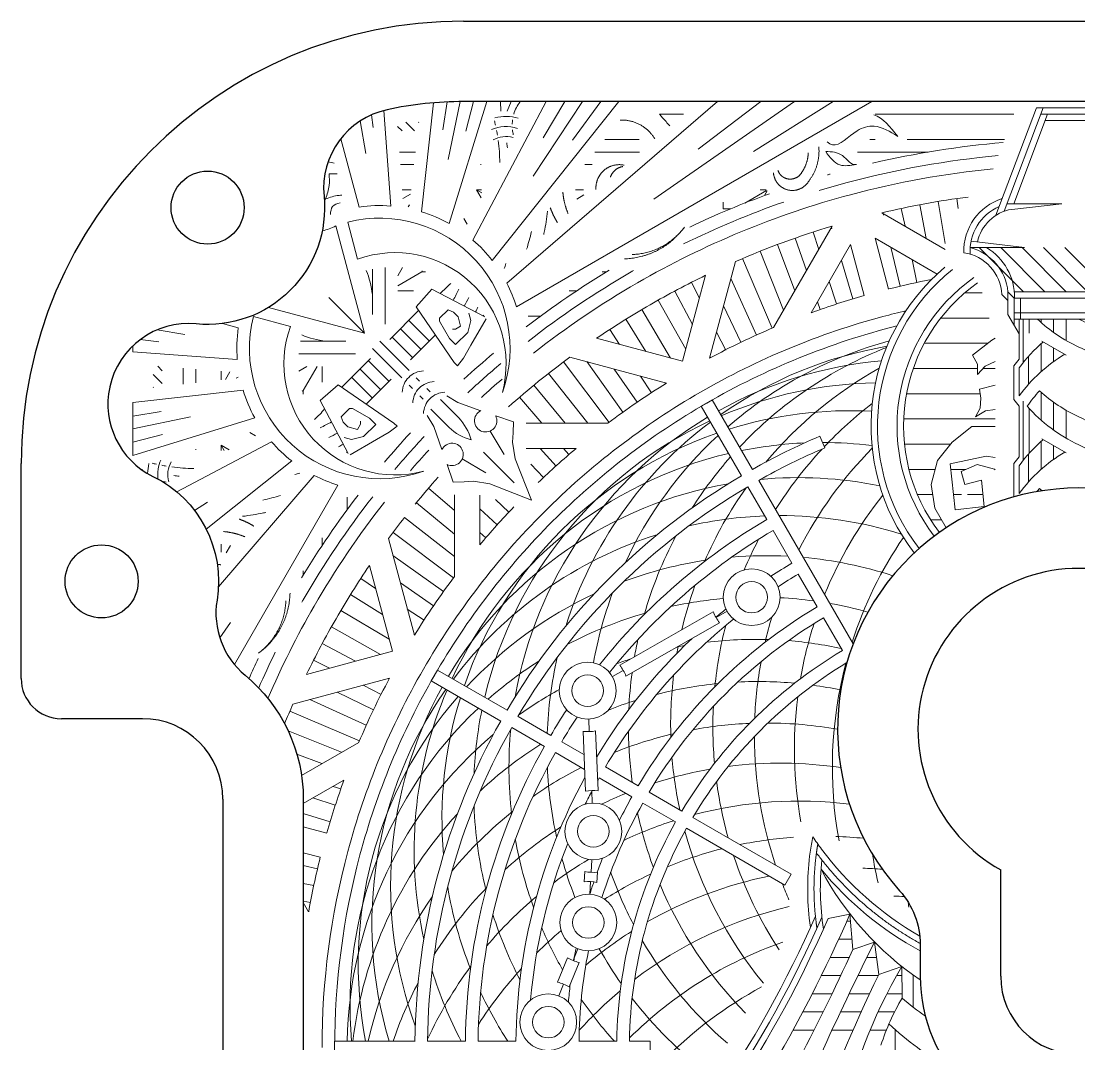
# Model space of a CAD drawing. Header units: inches. Extents: x -6.2 to 19.1, y -0.3 to 14.3.
# Drawn here: x 3.895 to 5.539, y 12.55 to 14.14 of the extents above; entities that cross this region are included whole.
import ezdxf

# ---------------------------------------------------------------- set-up
doc = ezdxf.new("R2010")
doc.units = ezdxf.units.IN
doc.header["$MEASUREMENT"] = 0
doc.layers.add('NOPLOT', color=40, linetype='Continuous', lineweight=5)

# ---------------------------------------------------------------- blocks, each defined once
blk = doc.blocks.new('FacePlate')
at = {"color": 0}
for p, q in [((-0.9572, 0.1875), (0.9553, 0.1875)), ((-1.6447, -0.8341), (-1.6447, -0.5)), ((-1.4562, -0.8966), (-1.5822, -0.8966)), ((-1.3312, -1.0216), (-1.3312, -1.7142)), ((-0.1224, -1.297), (-0.1224, -1.1315))]:
    blk.add_line(p, q, dxfattribs=at)
for centre in [(-1.3549, -0.1023), (-1.5197, -0.6832)]:
    blk.add_circle(centre, 0.0568, dxfattribs=at)
for centre, radius, start, end in [((-0.9572, -0.5), 0.6875, 90, 180), ((-0.0009, -0.913), 0.25, 299.078, 240.922), ((-1.5822, -0.8341), 0.0625, 180, 270), ((-1.4562, -1.0216), 0.125, 0, 90), ((-0.0009, -1.297), 0.1215, 180, 0)]:
    blk.add_arc(centre, radius, start, end, dxfattribs=at)
blk = doc.blocks.new('Linework')
at = {"color": 251, "true_color": 0x636466}
blk.add_lwpolyline([(1.5187, -1.2571), (1.5187, 0.413, 0.053283), (1.506, 0.5319, 0.380805), (1.3717, 0.6299, -0.472574), (1.1731, 0.8284, 0.380805), (1.0751, 0.9628, 0.053283), (0.9562, 0.9755), (-0.9563, 0.9755, 0.053283), (-1.0751, 0.9628, 0.380805), (-1.1731, 0.8284, -0.472574), (-1.3717, 0.6299, 0.380805), (-1.506, 0.5319, 0.000092), (-1.5061, 0.5317, 0.344819), (-1.4389, 0.393, -0.330908), (-1.3394, 0.2004, 0.266384), (-1.2958, 0.0839, -0.223287), (-1.2053, -0.1086), (-1.2053, -0.8012)], format="xyb", dxfattribs=at)
blk.add_lwpolyline([(-0.2786, -0.251, -0.185395), (-0.2465, -0.3346), (-0.2465, -0.384, 1), (0.2465, -0.384), (0.2465, -0.3346, -0.185395), (0.2786, -0.251, 2.246691)], format="xyb", close=True, dxfattribs=at)
at = {"layer": 'NOPLOT', "color": 251, "true_color": 0x636466}
for p, q in [((-0.9817, 0.9749), (-0.9886, 0.9317)), ((-0.9803, 0.8857), (-0.9614, 0.9755)), ((-0.9408, 0.9755), (-0.9528, 0.9294)), ((-0.8987, 0.9755), (-0.8983, 0.9604)), ((-0.8821, 0.9755), (-0.8883, 0.9604)), ((-0.7712, 0.9755), (-0.8479, 0.8596)), ((-0.8325, 0.9194), (-0.7991, 0.9755)), ((-0.7867, 0.9157), (-0.743, 0.9755)), ((-0.4417, 0.9755), (-0.6606, 0.8238)), ((-0.4943, 0.9755), (-0.5914, 0.9016)), ((-0.3818, 0.9755), (-0.5055, 0.8977)), ((-1.0967, 0.9351), (-1.0992, 0.955)), ((-0.0659, 0.9657), (-0.1288, 0.7987)), ((-0.0555, 0.9657), (-0.116, 0.805)), ((-0.0487, 0.9559), (-0.1011, 0.8165)), ((0, 0.9657), (-0.0659, 0.9657)), ((0, 0.9559), (-0.0592, 0.9559)), ((0, 0.9657), (0.0659, 0.9657)), ((0, 0.9559), (0.0592, 0.9559)), ((-1.1168, 0.9454), (-1.1081, 0.8946)), ((-1.0461, 0.9437), (-1.0323, 0.9298)), ((-1.0265, 0.9437), (-1.0259, 0.9431)), ((0, 0.9461), (-0.0524, 0.9461)), ((0, 0.9461), (0.0524, 0.9461)), ((-1.0589, 0.9368), (-1.0519, 0.9298)), ((-0.6834, 0.9167), (-0.7365, 0.9167)), ((-0.3168, 0.9167), (-0.3248, 0.9167)), ((-0.1158, 0.9167), (-0.2668, 0.9167)), ((-1.0311, 0.8971), (-1.0559, 0.8971)), ((-0.6826, 0.8971), (-0.7522, 0.8971)), ((-0.2344, 0.8971), (-0.3441, 0.8971)), ((-1.0333, 0.8775), (-1.0544, 0.8775)), ((-0.9291, 0.8775), (-0.93, 0.8775)), ((-0.7566, 0.8775), (-0.7678, 0.8775)), ((-1.0515, 0.8383), (-1.0377, 0.8383)), ((-1.0504, 0.8247), (-1.0385, 0.8316)), ((-0.9291, 0.8258), (-0.9363, 0.8383)), ((-0.9363, 0.8383), (-0.9282, 0.8383)), ((-0.9281, 0.8335), (-0.9363, 0.8383)), ((-0.7824, 0.8383), (-0.7701, 0.8383)), ((-0.7804, 0.8237), (-0.7691, 0.8303)), ((-0.5191, 0.8178), (-0.4852, 0.8374)), ((-0.486, 0.8383), (-0.4951, 0.8383)), ((-0.4887, 0.8294), (-0.4845, 0.8366)), ((-0.1896, 0.8247), (-0.1874, 0.8093)), ((-1.0404, 0.8148), (-1.0421, 0.8119)), ((-0.553, 0.8194), (-0.553, 0.8089)), ((-0.541, 0.8089), (-0.553, 0.8089)), ((-0.2761, 0.8094), (-0.2702, 0.7817)), ((-0.2474, 0.8151), (-0.2375, 0.7628)), ((-0.2186, 0.8202), (-0.2077, 0.7551)), ((-0.0267, 0.8165), (-0.1116, 0.8165)), ((-0.1043, 0.808), (-0.0267, 0.8165)), ((-0.9558, 0.7937), (-0.9507, 0.7848)), ((-0.3064, 0.8026), (-0.208, 0.7458)), ((-0.3047, 0.803), (-0.3037, 0.7991)), ((-1.155, 0.7823), (-1.1103, 0.6156)), ((-1.1209, 0.7306), (-1.1362, 0.7881)), ((-0.3833, 0.782), (-0.4744, 0.6243)), ((-0.413, 0.7727), (-0.4042, 0.7458)), ((-0.385, 0.7815), (-0.3839, 0.7776)), ((-0.4407, 0.7633), (-0.4231, 0.7131)), ((-0.2956, 0.6842), (-0.3168, 0.7633)), ((-0.3168, 0.7633), (-0.2201, 0.7075)), ((-0.1675, 0.7583), (-0.0844, 0.7485)), ((-0.4955, 0.7428), (-0.4588, 0.6512)), ((-0.4682, 0.7533), (-0.4413, 0.6816)), ((-0.3547, 0.7532), (-0.4158, 0.6473)), ((-0.3335, 0.674), (-0.3547, 0.7532)), ((-0.292, 0.749), (-0.2778, 0.6885)), ((-0.0844, 0.7485), (-0.1688, 0.7485)), ((-0.574, 0.5766), (-0.5337, 0.7268)), ((-0.5226, 0.7316), (-0.4765, 0.6234)), ((-0.369, 0.7283), (-0.3511, 0.6689)), ((-0.2593, 0.7301), (-0.2517, 0.6943)), ((-1.0586, 0.7049), (-1.0512, 0.7177)), ((-1.0212, 0.7109), (-1.0586, 0.6893)), ((-1.0212, 0.7109), (-1.0204, 0.7123)), ((-1.0154, 0.7109), (-1.0212, 0.7109)), ((-0.741, 0.7109), (-0.7339, 0.7109)), ((-0.6158, 0.5719), (-0.58, 0.7055)), ((-0.6022, 0.6945), (-0.5896, 0.6697)), ((-0.5407, 0.7007), (-0.5009, 0.6126)), ((-0.3879, 0.6957), (-0.3765, 0.6609)), ((-1.0341, 0.6815), (-1.0586, 0.6815)), ((-1.0301, 0.6563), (-1.0056, 0.6842)), ((-1.0056, 0.6842), (-0.9232, 0.641)), ((-0.792, 0.6815), (-0.7802, 0.6815)), ((-0.6281, 0.681), (-0.6005, 0.6292)), ((-0.1198, 0.6757), (-0.1103, 0.6661)), ((-0.1005, 0.6702), (-0.1103, 0.68)), ((-0.1103, 0.68), (-0.1103, 0.6446)), ((-0.1005, 0.68), (0, 0.68)), ((0.1005, 0.68), (0, 0.68)), ((-1.1103, 0.6156), (-1.1656, 0.6709)), ((-0.6538, 0.6669), (-0.6108, 0.5906)), ((-0.5522, 0.6579), (-0.5251, 0.6014)), ((-0.406, 0.6643), (-0.4018, 0.6523)), ((-0.1005, 0.6702), (-0.1005, 0.6374)), ((0, 0.6702), (-0.1005, 0.6702)), ((-0.0907, 0.6702), (-0.0907, 0.6374)), ((0, 0.6702), (0.1004, 0.6702)), ((-1.2254, 0.6261), (-1.2828, 0.6415)), ((-1.2594, 0.6555), (-1.1103, 0.6156)), ((-1.0261, 0.6506), (-1.0708, 0.6059)), ((-0.9706, 0.57), (-1.0301, 0.6563)), ((-0.9934, 0.6388), (-0.9804, 0.6519)), ((-0.9804, 0.6519), (-0.9721, 0.6484)), ((-0.9721, 0.6484), (-0.9648, 0.6411)), ((-0.9648, 0.6411), (-0.9608, 0.6262)), ((-0.9479, 0.6468), (-0.9448, 0.6354)), ((-0.8363, 0.6422), (-0.8557, 0.6422)), ((-0.6791, 0.6523), (-0.6345, 0.5769)), ((-0.4144, 0.6478), (-0.4148, 0.649)), ((-0.0929, 0.6145), (-0.1103, 0.6446)), ((-0.1005, 0.6472), (0, 0.6472)), ((0.1004, 0.6472), (0, 0.6472)), ((-1.0096, 0.6034), (-1.0414, 0.6353)), ((-0.9934, 0.6342), (-0.9934, 0.6388)), ((-0.9779, 0.6074), (-0.9934, 0.6342)), ((-0.9608, 0.6262), (-0.9687, 0.6216)), ((-0.9448, 0.6354), (-0.9498, 0.6168)), ((-0.9211, 0.6377), (-0.9448, 0.5967)), ((-0.7042, 0.6371), (-0.6732, 0.5873)), ((-0.1005, 0.6374), (0, 0.6374)), ((-0.0868, 0.6374), (-0.0868, 0.5694)), ((-0.077, 0.6157), (-0.077, 0.6374)), ((0.1004, 0.6374), (0, 0.6374)), ((-1.4322, 0.6207), (-1.3894, 0.6134)), ((-1.0354, 0.5776), (-1.0673, 0.6094)), ((-1.0225, 0.5905), (-1.0543, 0.6224)), ((-1.0001, 0.6129), (-1.0389, 0.5741)), ((-0.9687, 0.6216), (-0.9733, 0.6216)), ((-0.9498, 0.6168), (-0.9686, 0.5981)), ((-0.7289, 0.6214), (-0.7137, 0.5981)), ((-0.5631, 0.6173), (-0.5489, 0.5893)), ((-1.4298, 0.602), (-1.4588, 0.6055)), ((-1.052, 0.5463), (-1.0977, 0.5919)), ((-1.041, 0.5573), (-1.0866, 0.6029)), ((-0.9686, 0.5981), (-0.9779, 0.6074)), ((-0.9448, 0.5967), (-0.9565, 0.5769)), ((-0.6158, 0.5719), (-0.7494, 0.6077)), ((-0.1655, 0.5815), (-0.1354, 0.6048)), ((-0.1354, 0.6048), (-0.1299, 0.608)), ((-0.0573, 0.6032), (-0.0196, 0.5815)), ((-1.1453, 0.5314), (-1.1007, 0.576)), ((-0.9565, 0.5769), (-0.9658, 0.5648)), ((-0.6408, 0.538), (-0.791, 0.5782)), ((-0.5734, 0.5786), (-0.5727, 0.5773)), ((-0.1575, 0.5676), (-0.1655, 0.5815)), ((-1.4316, 0.5641), (-1.4246, 0.5571)), ((-1.3918, 0.5611), (-1.3918, 0.5364)), ((-1.3722, 0.5597), (-1.3722, 0.5386)), ((-1.1996, 0.5638), (-1.2125, 0.5564)), ((-1.2056, 0.5264), (-1.184, 0.5638)), ((-1.1762, 0.5393), (-1.1762, 0.5638)), ((-1.0853, 0.5278), (-1.1171, 0.5596)), ((-1.0723, 0.5407), (-1.1042, 0.5725)), ((-0.9658, 0.5648), (-0.9706, 0.57)), ((-0.8008, 0.571), (-0.7301, 0.4769)), ((-0.7649, 0.5713), (-0.7086, 0.4927)), ((-0.7222, 0.5598), (-0.6867, 0.5081)), ((-0.1575, 0.5514), (-0.1575, 0.5676)), ((-0.1455, 0.5645), (-0.1575, 0.5514)), ((-0.1299, 0.5714), (-0.1455, 0.5645)), ((-0.0929, 0.5181), (-0.0929, 0.5615)), ((-1.4384, 0.5514), (-1.4246, 0.5375)), ((-1.333, 0.5567), (-1.333, 0.543)), ((-1.3194, 0.5557), (-1.3263, 0.5438)), ((-1.3096, 0.5456), (-1.3066, 0.5474)), ((-1.0982, 0.5148), (-1.13, 0.5467)), ((-1.1076, 0.5054), (-1.0688, 0.5442)), ((-1.0297, 0.546), (-1.0245, 0.5408)), ((-0.824, 0.5531), (-0.763, 0.4756)), ((-0.6815, 0.5489), (-0.6644, 0.5226)), ((-1.4384, 0.5318), (-1.4379, 0.5312)), ((-1.2056, 0.5264), (-1.2071, 0.5256)), ((-1.2056, 0.5206), (-1.2056, 0.5264)), ((-1.1511, 0.5353), (-1.1789, 0.5108)), ((-1.0647, 0.4758), (-1.1511, 0.5353)), ((-1.0407, 0.5349), (-1.0355, 0.5297)), ((-1.0131, 0.5294), (-1.0079, 0.5242)), ((-0.8468, 0.5348), (-0.7981, 0.4756)), ((-0.6429, 0.5385), (-0.642, 0.5372)), ((-0.1546, 0.5283), (-0.1299, 0.5349)), ((-0.1522, 0.5145), (-0.1546, 0.5283)), ((-1.1789, 0.5108), (-1.1358, 0.4285)), ((-1.0242, 0.5184), (-1.019, 0.5132)), ((-0.9637, 0.484), (-0.9922, 0.5124)), ((-0.9823, 0.5182), (-0.9652, 0.5076)), ((-0.8692, 0.5159), (-0.8345, 0.4756)), ((-0.5698, 0.5118), (-0.5868, 0.502)), ((-0.5698, 0.5118), (-0.5074, 0.4037)), ((-0.1535, 0.499), (-0.1522, 0.5145)), ((-0.0868, 0.5101), (-0.0868, 0.4175)), ((-1.4702, 0.4868), (-1.4264, 0.4939)), ((-1.1335, 0.4987), (-1.1466, 0.4856)), ((-1.129, 0.4987), (-1.1335, 0.4987)), ((-1.1022, 0.4832), (-1.129, 0.4987)), ((-0.9787, 0.469), (-1.0072, 0.4974)), ((-0.9652, 0.5076), (-0.9294, 0.4951)), ((-0.5868, 0.502), (-0.5244, 0.3939)), ((-0.1605, 0.4853), (-0.1535, 0.499)), ((-0.1453, 0.4951), (-0.1605, 0.4853)), ((-0.1299, 0.4969), (-0.1453, 0.4951)), ((-0.077, 0.4986), (-0.077, 0.4291)), ((-1.3805, 0.4855), (-1.4702, 0.4667)), ((-1.1466, 0.4856), (-1.1432, 0.4773)), ((-1.1432, 0.4773), (-1.1359, 0.47)), ((-1.1163, 0.474), (-1.1163, 0.4786)), ((-1.0928, 0.4738), (-1.1022, 0.4832)), ((-1.0129, 0.4875), (-1.0023, 0.4705)), ((-0.9063, 0.4871), (-0.8786, 0.4775)), ((-0.8786, 0.4775), (-0.8792, 0.4607)), ((-1.2884, 0.4611), (-1.2796, 0.456)), ((-1.1359, 0.47), (-1.1209, 0.466)), ((-1.1209, 0.466), (-1.1163, 0.474)), ((-1.1116, 0.4551), (-1.0928, 0.4738)), ((-1.0914, 0.4501), (-1.0716, 0.4618)), ((-1.0716, 0.4618), (-1.0596, 0.4711)), ((-1.0596, 0.4711), (-1.0647, 0.4758)), ((-1.0023, 0.4705), (-0.9899, 0.4346)), ((-0.8932, 0.427), (-0.915, 0.4634)), ((-0.8792, 0.4607), (-0.8801, 0.4459)), ((-0.8591, 0.4756), (-0.7319, 0.4756)), ((-0.1969, 0.4462), (-0.1666, 0.4706)), ((-0.1666, 0.4706), (-0.1299, 0.4706)), ((-1.4702, 0.4461), (-1.4242, 0.458)), ((-1.1416, 0.4532), (-1.1302, 0.4501)), ((-1.1324, 0.4264), (-1.0914, 0.4501)), ((-1.1302, 0.4501), (-1.1116, 0.4551)), ((-0.8801, 0.4459), (-0.8761, 0.4204)), ((-0.4025, 0.4553), (-0.3949, 0.4372)), ((-0.2195, 0.4176), (-0.1969, 0.4462)), ((-0.0573, 0.4514), (-0.0196, 0.4297)), ((-1.3722, 0.4352), (-1.3722, 0.4343)), ((-1.3205, 0.4343), (-1.333, 0.4416)), ((-1.333, 0.4416), (-1.333, 0.4334)), ((-1.3283, 0.4333), (-1.333, 0.4416)), ((-0.9255, 0.4308), (-0.8778, 0.3831)), ((-0.8588, 0.4364), (-0.7812, 0.4364)), ((-0.837, 0.4364), (-0.8125, 0.4091)), ((-0.8007, 0.4364), (-0.7925, 0.4268)), ((-0.7823, 0.4354), (-0.7831, 0.4364)), ((-0.9819, 0.4116), (-0.9723, 0.3839)), ((-0.9217, 0.3984), (-0.9582, 0.4202)), ((-0.8761, 0.4204), (-0.8507, 0.3559)), ((-0.8516, 0.4117), (-0.8322, 0.3911)), ((-0.2295, 0.3802), (-0.2195, 0.4176)), ((-0.1442, 0.4242), (-0.1999, 0.4124)), ((-0.1999, 0.4124), (-0.1925, 0.3412)), ((-0.183, 0.4008), (-0.1579, 0.4113)), ((-0.1579, 0.4113), (-0.1311, 0.4041)), ((-0.1299, 0.4222), (-0.1442, 0.4242)), ((-1.4565, 0.4036), (-1.4552, 0.4035)), ((-0.1774, 0.3801), (-0.183, 0.4008)), ((-0.183, 0.4008), (-0.183, 0.4008)), ((-0.1311, 0.4041), (-0.1299, 0.4029)), ((-0.0929, 0.3662), (-0.0929, 0.4096)), ((-0.9723, 0.3839), (-0.9555, 0.3845)), ((-0.9555, 0.3845), (-0.9406, 0.3854)), ((-0.9406, 0.3854), (-0.9152, 0.3813)), ((-0.9152, 0.3813), (-0.8507, 0.3559)), ((-0.4976, 0.3867), (-0.3508, 0.1325)), ((-0.2237, 0.3434), (-0.2295, 0.3802)), ((-0.1514, 0.387), (-0.1774, 0.3801)), ((-0.1774, 0.3801), (-0.1774, 0.3801)), ((-0.1774, 0.3801), (-0.1774, 0.3801)), ((-0.1774, 0.3801), (-0.1774, 0.3801)), ((-0.1471, 0.3459), (-0.1514, 0.387)), ((-1.0107, 0.3744), (-0.9703, 0.3397)), ((-0.9703, 0.3643), (-0.9703, 0.2372)), ((-0.9311, 0.364), (-0.9311, 0.2864)), ((-0.5146, 0.3769), (-0.4851, 0.3259)), ((-1.3742, 0.34), (-1.3543, 0.3531)), ((-1.137, 0.3609), (-1.137, 0.3416)), ((-1.0295, 0.352), (-0.9703, 0.3033)), ((-0.9065, 0.3568), (-0.8858, 0.3374)), ((-0.1925, 0.3412), (-0.1471, 0.3459)), ((-1.0479, 0.3292), (-0.9703, 0.2682)), ((-0.9311, 0.3423), (-0.9039, 0.3178)), ((-0.2062, 0.3132), (-0.2237, 0.3434)), ((-1.1762, 0.2972), (-1.1762, 0.2855)), ((-1.0327, 0.1461), (-1.073, 0.2962)), ((-1.0657, 0.306), (-0.9717, 0.2354)), ((-0.9311, 0.306), (-0.9215, 0.2977)), ((-0.4753, 0.309), (-0.4459, 0.258)), ((-1.333, 0.2876), (-1.333, 0.2753)), ((-1.3185, 0.2857), (-1.325, 0.2743)), ((-0.9302, 0.2876), (-0.9311, 0.2884)), ((-1.066, 0.2702), (-0.9875, 0.2138)), ((-1.0666, 0.1211), (-1.1024, 0.2547)), ((-1.2056, 0.2463), (-1.2056, 0.2392)), ((-1.1161, 0.2341), (-1.0929, 0.2189)), ((-0.4361, 0.2411), (-0.4067, 0.1901)), ((-1.0545, 0.2274), (-1.0028, 0.192)), ((-1.1319, 0.2094), (-1.082, 0.1784)), ((-1.147, 0.1844), (-1.0716, 0.1398)), ((-1.0437, 0.1868), (-1.0174, 0.1696)), ((-0.5639, 0.1736), (-0.5468, 0.1833)), ((-1.3351, 0.142), (-1.3185, 0.1658)), ((-0.3969, 0.1731), (-0.3675, 0.1222)), ((-1.1617, 0.1591), (-1.0853, 0.1161)), ((-1.0333, 0.1481), (-1.032, 0.1473)), ((-1.1758, 0.1334), (-1.124, 0.1057)), ((-1.0666, 0.1211), (-1.2002, 0.0853)), ((-1.1893, 0.1074), (-1.1645, 0.0949)), ((-1.0065, 0.0751), (-0.9967, 0.092)), ((-0.8886, 0.0296), (-0.9967, 0.092)), ((-0.725, 0.0817), (-0.708, 0.0914)), ((-1.0713, 0.0792), (-1.2215, 0.039)), ((-1.1121, 0.0683), (-1.0841, 0.0541)), ((-1.0734, 0.0787), (-1.072, 0.078)), ((-0.8984, 0.0126), (-1.0065, 0.0751)), ((-1.1527, 0.0574), (-1.0961, 0.0303)), ((-1.1954, 0.046), (-1.1074, 0.0061)), ((-1.2263, 0.0278), (-1.1181, -0.0183)), ((-0.8207, -0.0096), (-0.8716, 0.0198)), ((-0.8305, -0.0266), (-0.8814, 0.0028)), ((-0.7608, -0.0038), (-0.7616, 0.0158)), ((-1.2289, -0.0027), (-1.1459, -0.0359)), ((-1.2081, -0.0718), (-1.119, -0.0204)), ((-0.7692, -0.0394), (-0.8037, -0.0194)), ((-1.2153, -0.0388), (-1.1763, -0.0535)), ((-0.7682, -0.0625), (-0.8135, -0.0364)), ((-0.6849, -0.088), (-0.7358, -0.0586)), ((-1.2081, -0.0716), (-1.2078, -0.0717)), ((-1.2053, -0.1155), (-1.1421, -0.079)), ((-1.1426, -0.0804), (-1.1438, -0.0799)), ((-0.6947, -0.105), (-0.7456, -0.0756)), ((-1.159, -0.0888), (-1.1471, -0.0929)), ((-0.7563, -0.1147), (-0.7571, -0.0951)), ((-0.617, -0.1272), (-0.6679, -0.0978)), ((-1.1904, -0.1069), (-1.1556, -0.1182)), ((-0.6268, -0.1442), (-0.6777, -0.1148)), ((-1.2053, -0.1311), (-1.1636, -0.1437)), ((-0.4471, -0.2253), (-0.6, -0.137)), ((-1.1688, -0.1613), (-1.2053, -0.1515)), ((-0.4569, -0.2422), (-0.6098, -0.154)), ((-1.1789, -0.1991), (-1.2053, -0.1921)), ((-1.2053, -0.2118), (-1.1832, -0.217)), ((-0.758, -0.2224), (-0.757, -0.2028)), ((-0.4471, -0.2253), (-0.4569, -0.2422)), ((-1.2053, -0.2396), (-1.1891, -0.243)), ((-0.7588, -0.2367), (-0.7599, -0.2563)), ((-1.2053, -0.2671), (-1.1943, -0.2692)), ((-1.2053, -0.2692), (-1.197, -0.2838)), ((-1.1967, -0.2823), (-1.1979, -0.2821)), ((-0.3558, -0.2873), (-0.3898, -0.2943)), ((-0.3512, -0.3422), (-0.3558, -0.2873)), ((-0.7788, -0.3413), (-0.7861, -0.3595)), ((-0.3175, -0.3308), (-0.3512, -0.3422)), ((-0.311, -0.3814), (-0.3175, -0.3308)), ((-0.7949, -0.3551), (-0.8102, -0.3932)), ((-0.7767, -0.3624), (-0.792, -0.4006)), ((-0.2752, -0.3686), (-0.311, -0.3814)), ((-0.2748, -0.4178), (-0.2752, -0.3686)), ((-0.8008, -0.3962), (-0.8081, -0.4144)), ((-1.1566, -0.4849), (-1.0317, -0.4849)), ((-1.1566, -0.4849), (-1.1566, -0.5045)), ((-1.0121, -0.4849), (-0.9533, -0.4849)), ((-0.9337, -0.4849), (-0.8749, -0.4849)), ((-0.7769, -0.4849), (-0.7181, -0.4849)), ((-0.6984, -0.4849), (-0.6662, -0.4849)), ((-0.6662, -0.4849), (-0.6662, -0.5045))]:
    blk.add_line(p, q, dxfattribs=at)
at = {"layer": 'NOPLOT', "color": 251, "linetype": 'Continuous', "true_color": 0x636466}
for p, q in [((-0.1547, 0.7485), (-0.0862, 0.68)), ((-0.1214, 0.7485), (-0.053, 0.68)), ((-0.0881, 0.7485), (-0.0197, 0.68)), ((-0.0549, 0.7485), (0.0136, 0.68)), ((-0.0216, 0.7485), (0.0468, 0.68)), ((-0.1501, 0.6784), (-0.177, 0.6784)), ((-0.1393, 0.6391), (-0.2145, 0.6391)), ((-0.0588, 0.6324), (-0.0588, 0.6374)), ((-0.0392, 0.6168), (-0.0392, 0.6374)), ((-0.0196, 0.6042), (-0.0196, 0.6374)), ((-0.1417, 0.5999), (-0.2401, 0.5999)), ((-0.0588, 0.5556), (-0.0588, 0.599)), ((-0.0392, 0.5713), (-0.0392, 0.5929)), ((-0.0784, 0.536), (-0.0784, 0.5794)), ((-0.1575, 0.5607), (-0.2574, 0.5607)), ((-0.1299, 0.5607), (-0.1489, 0.5607)), ((-0.1534, 0.5215), (-0.2678, 0.5215)), ((-0.0588, 0.4806), (-0.0588, 0.5239)), ((-0.0392, 0.4649), (-0.0392, 0.5083)), ((-0.0196, 0.4523), (-0.0196, 0.4957)), ((-0.1299, 0.4823), (-0.2723, 0.4823)), ((-0.0588, 0.4037), (-0.0588, 0.4471)), ((-0.1994, 0.4431), (-0.2711, 0.4431)), ((-0.0784, 0.3841), (-0.0784, 0.4275)), ((-0.0392, 0.4194), (-0.0392, 0.441)), ((-0.2232, 0.4039), (-0.2641, 0.4039)), ((-0.1756, 0.4039), (-0.199, 0.4039)), ((-0.1299, 0.4039), (-0.1308, 0.4039)), ((-0.227, 0.3647), (-0.2509, 0.3647)), ((-0.1825, 0.3647), (-0.195, 0.3647)), ((-0.1491, 0.3647), (-0.1732, 0.3647)), ((-0.0588, 0.3704), (-0.0588, 0.3721)), ((-0.2133, 0.3255), (-0.2304, 0.3255)), ((-0.3549, -0.2981), (-0.3606, -0.2981)), ((-0.3525, -0.3264), (-0.3733, -0.3264)), ((-0.3568, -0.3546), (-0.3865, -0.3546)), ((-0.3145, -0.3546), (-0.3294, -0.3546)), ((-0.3701, -0.3828), (-0.4001, -0.3828)), ((-0.3118, -0.3828), (-0.3432, -0.3828)), ((-0.275, -0.3828), (-0.2833, -0.3828)), ((-0.2575, -0.4321), (-0.2575, -0.3819)), ((-0.3836, -0.4111), (-0.4143, -0.4111)), ((-0.3253, -0.4111), (-0.3568, -0.4111)), ((-0.2748, -0.4111), (-0.2984, -0.4111)), ((-0.3974, -0.4393), (-0.4289, -0.4393)), ((-0.3383, -0.4393), (-0.3703, -0.4393)), ((-0.2864, -0.4393), (-0.3121, -0.4393)), ((-0.4114, -0.4675), (-0.4441, -0.4675)), ((-0.351, -0.4675), (-0.3836, -0.4675)), ((-0.2991, -0.4675), (-0.3245, -0.4675)), ((-0.2857, -0.5164), (-0.2857, -0.4665))]:
    blk.add_line(p, q, dxfattribs=at)
at = {"layer": 'NOPLOT', "color": 251, "true_color": 0x636466}
for points in [[(-1.0028, 0.9736), (-1.0218, 0.8042, -0.052881), (-0.9787, 0.7859), (-0.9203, 0.9755)], [(-0.8278, 0.9755), (-0.9416, 0.7601, -0.049074), (-0.9116, 0.7286), (-0.7147, 0.9755)], [(-0.5615, 0.9755), (-0.8891, 0.6935, -0.044906), (-0.8742, 0.6566), (-0.3219, 0.9755)], [(-1.1471, 0.9178), (-1.1186, 0.8115, -0.055772), (-1.0692, 0.8132), (-1.0804, 0.9615)], [(-1.3309, 0.6305), (-1.3063, 0.6239, 0.055772), (-1.3079, 0.5745), (-1.4702, 0.5867), (-1.4702, 0.5958)], [(-1.402, 0.3691), (-1.2548, 0.4469, 0.049074), (-1.2233, 0.4169), (-1.3561, 0.311)], [(-1.3372, 0.2213), (-1.1883, 0.3944, 0.044906), (-1.1514, 0.3794), (-1.3124, 0.1005)]]:
    blk.add_lwpolyline(points, format="xyb", dxfattribs=at)
for points in [[(-1.0978, 0.7151), (-1.0978, 0.6446)], [(-1.0782, 0.6294), (-1.0782, 0.7178)], [(-0.1103, 0.68), (-0.1005, 0.6702), (-0.1005, 0.6276)], [(-0.0929, 0.6374), (-0.0929, 0.5754), (-0.101, 0.5648), (-0.101, 0.5125), (-0.0929, 0.5019), (-0.0929, 0.4235), (-0.101, 0.4129), (-0.101, 0.3612)], [(-1.2098, 0.603), (-1.1393, 0.603)], [(-1.2125, 0.5834), (-1.1242, 0.5834)], [(-0.7135, 0.0996), (-0.5681, 0.1825)], [(-0.7038, 0.0825), (-0.5584, 0.1655)], [(-0.7669, -0.0963), (-0.7706, -0.0034)], [(-0.7473, -0.0955), (-0.751, -0.0026)], [(-0.7687, -0.237), (-0.7678, -0.2211)], [(-0.7491, -0.238), (-0.7482, -0.2222)]]:
    blk.add_lwpolyline(points, dxfattribs=at)
blk.add_lwpolyline([(-1.2807, 0.484), (-1.4702, 0.4255), (-1.4702, 0.5078), (-1.299, 0.5271, 0.052881)], format="xyb", close=True, dxfattribs=at)
for centre, radius in [((-0.5085, 0.2052), 0.0441), ((-0.5085, 0.2052), 0.0245), ((-0.7634, 0.0599), 0.0441), ((-0.7634, 0.0599), 0.0245), ((-0.7545, -0.1588), 0.0441), ((-0.7545, -0.1588), 0.0245), ((-0.7623, -0.3004), 0.0441), ((-0.7623, -0.3004), 0.0245), ((-0.8246, -0.4553), 0.0441), ((-0.8246, -0.4553), 0.0245)]:
    blk.add_circle(centre, radius, dxfattribs=at)
for centre, radius, start, end in [((-0.8176, 0.9384), 0.063, 143.8542, 164.0537), ((-1.1674, 0.8797), 0.2674, 12.7772, 14.2938), ((-0.8904, 0.882), 0.0704, 74.4002, 104.0211), ((-0.8176, 0.9384), 0.063, 171.8272, 178.2885), ((-0.8904, 0.882), 0.0548, 70.9201, 114.4329), ((-0.8904, 0.882), 0.0392, 73.7022, 120.4776), ((-1.1674, 0.8797), 0.2674, 9.419, 10.9455), ((-0.8176, 0.9384), 0.063, 186.2569, 193.272), ((-1.1674, 0.8797), 0.2674, 0.2269, 7.5633), ((-1.3282, 0.8569), 0.4426, 6.0267, 7.0957), ((0, -0.4947), 1.4114, 94.7817, 103.1267), ((0, -0.4947), 1.3918, 95.1656, 105), ((0, -0.4947), 1.4114, 105.8851, 106.0781), ((0, -0.4947), 1.3722, 95.5618, 105), ((0, -0.4947), 1.3918, 105, 106.8623), ((0, -0.4947), 1.3722, 105, 120), ((0, -0.4947), 1.4114, 109.9122, 115.3727), ((0, -0.4947), 1.333, 97.4075, 103.289), ((-0.0936, 0.7433), 0.0852, 107.3826, 181.8655), ((0, -0.4947), 1.3918, 109.2448, 116.1878), ((-0.0936, 0.7433), 0.0754, 113.4633, 183.7735), ((-0.0936, 0.7433), 0.0656, 99.4428, 167.8362), ((-1.0865, 0.5918), 0.2025, 340.2391, 104.2079), ((-1.1847, 0.8317), 0.0576, 278.8798, 301.0871), ((0, -0.4947), 1.333, 106.711, 113.6028), ((-1.0628, 0.568), 0.1727, 345, 109.6526), ((-0.1886, 0.6723), 0.0689, 2.7936, 81.7775), ((-0.1886, 0.6723), 0.0787, 5.626, 75.436), ((-0.1886, 0.6723), 0.0885, 358.6178, 59.3923), ((-1.2934, 0.8495), 0.4221, 341.5897, 342.6623), ((0, -0.4947), 1.4114, 121.1418, 127.4739), ((0, -0.4947), 1.3918, 120, 127.9549), ((0, -0.4947), 1.3918, 119.8241, 120), ((0, 0.4711), 0.323, 130.1532, 217.5909), ((0, 0.4711), 0.3129, 128.856, 217.4398), ((-1.1674, 0.8797), 0.2674, 310.8389, 315.7108), ((0, -0.4947), 1.3722, 120, 128.1518), ((0, -0.4947), 1.333, 115.7931, 120), ((0, -0.4947), 1.2154, 100.8597, 104.0758), ((0, 0.4711), 0.2826, 125.239, 217.2537), ((0, 0.4711), 0.2725, 125.2882, 217.2968), ((-1.2899, 0.8434), 0.3633, 330.911, 334.0108), ((0, -0.4947), 1.2154, 105.9242, 110.0039), ((-1.2899, 0.8434), 0.3829, 330.9848, 333.2516), ((0, -0.4947), 1.333, 120, 124.2069), ((-1.0865, 0.5918), 0.2025, 165.7921, 289.7609), ((-1.3282, 0.8569), 0.4426, 331.9211, 332.9722), ((-1.2934, 0.8495), 0.4221, 330.6017, 330.8001), ((0, -0.4947), 1.1762, 105, 120), ((0, -0.4947), 1.1762, 103.205, 105), ((-1.0628, 0.568), 0.1727, 160.3474, 285), ((0, -0.4947), 1.1566, 104.1658, 120), ((0.0992, 0.8101), 0.2378, 226.5773, 245.3379), ((-0.0992, 0.4213), 0.2378, 41.0299, 65.3379), ((0, -0.4947), 1.2154, 112.9725, 118.1803), ((-0.1923, -0.0304), 0.6344, 99.6104, 125.0461), ((-0.1301, -0.0093), 0.6344, 105.035, 130.9291), ((-0.0656, 0.0035), 0.6344, 111.577, 136.7217), ((0.0992, 0.4213), 0.2378, 130.5165, 143.8857), ((-0.0992, 0.3779), 0.2378, 47.6212, 65.3379), ((0, -0.4947), 1.4114, 130.1208, 132.613), ((0, -0.4947), 1.333, 126.3972, 131.6745), ((0.0992, 0.3779), 0.2378, 120.5396, 143.8857), ((0, -0.4947), 1.3918, 130.1987, 133.0184), ((-0.2513, -0.0595), 0.6344, 95.0068, 119.1147), ((0, 0.0078), 0.6344, 119.2673, 140.0482), ((-1.017, 0.5223), 0.0347, 135, 177.4122), ((-1.017, 0.5223), 0.0347, 92.5878, 135), ((0, -0.4947), 1.3722, 130.7901, 132.5851), ((-1.0005, 0.5057), 0.0347, 135, 177.4122), ((-1.0005, 0.5057), 0.0347, 92.5878, 135), ((0, -0.4947), 1.2154, 121.8197, 127.0275), ((-0.306, -0.096), 0.6344, 90.8995, 113.1739), ((-0.9839, 0.4892), 0.0347, 135, 177.4122), ((-0.9839, 0.4892), 0.0347, 92.5878, 135), ((0, -0.4947), 1.1762, 120, 135), ((0.0992, 0.3779), 0.2182, 137.2726, 145.3002), ((0.0992, 0.7016), 0.2378, 227.6212, 245.3379), ((-1.3744, 0.6727), 0.2674, 314.2892, 319.1611), ((-0.9219, 0.4794), 0.0174, 115.3083, 26.4266), ((0, -0.4947), 1.1566, 120, 135), ((-0.3554, -0.1394), 0.6344, 86.9979, 107.2619), ((0.0656, 0.0035), 0.6344, 127.5504, 136.6374), ((0.0992, 0.6582), 0.2378, 221.0299, 245.3379), ((-1.3382, 0.7951), 0.3633, 295.9892, 299.089), ((-1.0249, 0.4269), 0.0837, 15.7614, 43.0107), ((-0.306, -0.096), 0.6344, 114.9539, 166.7217), ((-0.2513, -0.0595), 0.6344, 120.8853, 170.0482), ((-0.1923, -0.0304), 0.6344, 126.8262, 162.5482), ((-0.0992, 0.2694), 0.2378, 41.0299, 65.3379), ((-1.3382, 0.7951), 0.3829, 296.7484, 299.0152), ((0, -0.4947), 1.4114, 137.387, 139.8792), ((-0.9217, 0.5302), 0.0837, 226.9893, 254.2386), ((0, -0.4947), 1.3918, 136.9816, 139.8013), ((-0.9741, 0.4272), 0.0174, 243.5734, 154.6917), ((-0.3554, -0.1394), 0.6344, 109.0709, 160.9291), ((-0.1301, -0.0093), 0.6344, 132.7381, 155.0482), ((-0.3987, -0.1888), 0.6344, 92.4518, 101.4203), ((0, -0.4947), 1.0318, 112.9612, 119.4557), ((-0.3987, -0.1888), 0.6344, 83.0137, 89.9704), ((0.0992, 0.2694), 0.2378, 130.5165, 143.8857), ((-1.3517, 0.8334), 0.4426, 297.0278, 298.0789), ((-1.3442, 0.7986), 0.4221, 299.1999, 299.3983), ((0, -0.4947), 1.3722, 137.4149, 139.2099), ((-0.3987, -0.1888), 0.6344, 103.2783, 155.0461), ((0, -0.4947), 1.2154, 129.9961, 133.7446), ((0, -0.4947), 1.0122, 112.9612, 119.4452), ((0.0656, 0.0035), 0.6344, 137.098, 147.8287), ((0.1301, -0.0093), 0.6344, 135.3373, 153.007), ((0.0992, 0.226), 0.2378, 120.5396, 143.8857), ((-0.0992, 0.226), 0.2378, 47.6212, 65.3379), ((-1.3768, 0.3957), 0.0704, 165.9789, 178.5489), ((-1.3744, 0.6727), 0.2674, 255.7062, 257.2228), ((-1.3768, 0.3957), 0.0548, 155.5671, 186.9841), ((-1.3768, 0.3957), 0.0392, 149.5224, 196.2978), ((-0.0656, 0.0035), 0.6344, 138.5797, 147.5482), ((-1.3744, 0.6727), 0.2674, 259.0545, 260.581), ((-1.3744, 0.6727), 0.2674, 262.4367, 269.7731), ((-1.3442, 0.7986), 0.4221, 287.3377, 288.4103), ((-1.4331, 0.3228), 0.063, 76.728, 82.1312), ((-1.3517, 0.8334), 0.4426, 262.9043, 263.9733), ((0, -0.4947), 1.333, 138.3255, 140.7007), ((-0.4353, -0.2434), 0.6344, 99.9518, 149.1147), ((0, -0.4947), 1.0318, 120.5443, 149.4557), ((-0.4353, -0.2434), 0.6344, 78.5548, 95.402), ((0, -0.4947), 1.4114, 142.5261, 148.8582), ((0, -0.4947), 1.0122, 120.5549, 149.4451), ((0, 0.0078), 0.6344, 144.598, 156.5442), ((0.1923, -0.0304), 0.6344, 141.5737, 157.8117), ((0.0992, 0.226), 0.2182, 137.2726, 138.9746), ((0.0992, 0.5497), 0.2378, 227.6212, 228.8753), ((0, -0.4947), 1.3918, 142.0451, 150), ((0, -0.4947), 1.3722, 141.8482, 150), ((0, -0.4947), 1.2154, 136.2554, 140.0039), ((0, -0.4947), 1.333, 141.8213, 143.6028), ((0, -0.4947), 1.1762, 135, 150), ((-0.4643, -0.3024), 0.6344, 92.1713, 102.902), ((-0.4643, -0.3024), 0.6344, 72.7328, 90.1501), ((0, -0.4947), 1.1566, 135, 150), ((0, -0.4947), 0.9534, 120.5891, 141.4018), ((-0.4643, -0.3024), 0.6344, 107.4518, 143.1739), ((0, -0.4947), 0.9337, 120.6015, 141.3746), ((-0.0656, 0.0035), 0.6344, 152.098, 164.0442), ((0.2513, -0.0595), 0.6344, 145.6917, 162.1166), ((0.0656, 0.0035), 0.6344, 152.6213, 157.3569), ((-0.4855, -0.3647), 0.6344, 86.993, 94.8787), ((-0.4855, -0.3647), 0.6344, 71.9851, 84.8554), ((0, -0.4947), 1.333, 145.7931, 150), ((-0.4855, -0.3647), 0.6344, 98.4558, 110.402), ((0, -0.4947), 0.8749, 120.6419, 123.1675), ((0, -0.4947), 1.2154, 142.9725, 148.1803), ((0, -0.4947), 0.8553, 120.6566, 123.1353), ((0, 0.0078), 0.6344, 160.1213, 166.6371), ((0, -0.4947), 1.3918, 150, 150.1759), ((-0.4855, -0.3647), 0.6344, 114.9518, 137.2619), ((-0.1301, -0.0093), 0.6344, 159.598, 169.7999), ((-0.4983, -0.4291), 0.6344, 94.9081, 102.3787), ((-0.4983, -0.4291), 0.6344, 82.1883, 86.9391), ((0, -0.4947), 1.3722, 150, 156.7069), ((-0.4983, -0.4291), 0.6344, 105.9558, 117.902), ((0, -0.4947), 0.7965, 120.7051, 149.2949), ((-0.5085, 0.2052), 0.0637, 200.8421, 218.5415), ((0, -0.4947), 0.8749, 128.8325, 130.1467), ((-0.4983, -0.4291), 0.6344, 74.4198, 79.9116), ((0, -0.4947), 1.333, 150, 154.2069), ((0, -0.4947), 0.8553, 128.8647, 149.3434), ((0, -0.4947), 0.7769, 120.7229, 149.2771), ((0.1301, -0.0093), 0.6344, 163.2026, 166.8514), ((0.0656, 0.0035), 0.6344, 165.6059, 174.3514), ((0.1923, -0.0304), 0.6344, 162.1275, 170.1242), ((0, -0.4947), 0.8749, 133.3776, 148.9255), ((-0.0656, 0.0035), 0.6344, 167.6213, 170.0963), ((-0.5026, -0.4947), 0.6344, 88.1486, 96.8941), ((-0.5026, -0.4947), 0.6344, 77.8834, 85.3725), ((0, -0.4947), 1.3918, 153.8122, 156.3231), ((0, 0.0078), 0.6344, 169.0147, 170.0246), ((-0.5026, -0.4947), 0.6344, 99.9754, 101.0597), ((0, -0.4947), 0.7181, 120.7821, 149.2179), ((0, -0.4947), 1.4114, 154.6273, 156.0305), ((-0.4983, -0.4291), 0.6344, 122.4518, 131.4203), ((-0.1923, -0.0304), 0.6344, 167.098, 177.8287), ((-0.5026, -0.4947), 0.6344, 107.7865, 109.8787), ((-0.7634, 0.0599), 0.0637, 20.8421, 38.5415), ((0, -0.4947), 0.6985, 121.061, 149.196), ((0.1301, -0.0093), 0.6344, 169.6275, 177.6242), ((0.2513, -0.0595), 0.6344, 165.195, 190.3569), ((0, -0.4947), 1.1762, 150, 165), ((0, -0.4947), 1.1566, 150, 165), ((-0.0656, 0.0035), 0.6344, 172.3576, 177.5246), ((0, 0.0078), 0.6344, 173.1059, 181.8514), ((0, -0.4947), 1.2154, 151.8197, 157.0275), ((-0.4983, -0.5603), 0.6344, 95.6486, 104.3941), ((-0.4983, -0.5603), 0.6344, 84.8758, 92.8725), ((-0.4983, -0.5603), 0.6344, 78.3339, 82.305), ((-0.4855, -0.3647), 0.6344, 139.0709, 190.9291), ((-0.4643, -0.3024), 0.6344, 144.9539, 196.7217), ((-0.4353, -0.2434), 0.6344, 150.8853, 200.0482), ((-0.3987, -0.1888), 0.6344, 156.8261, 192.5482), ((-0.5026, -0.4947), 0.6344, 118.7186, 125.402), ((0.1923, -0.0304), 0.6344, 172.695, 190.3098), ((0, -0.4947), 1.333, 156.3972, 157.8242), ((-0.3554, -0.1394), 0.6344, 162.7381, 185.0482), ((-0.4983, -0.5603), 0.6344, 107.4754, 111.5262), ((0.0656, 0.0035), 0.6344, 177.1275, 185.1242), ((-0.4983, -0.4291), 0.6344, 133.2783, 185.0461), ((-0.306, -0.096), 0.6344, 168.5797, 177.5482), ((0, -0.4947), 0.9534, 146.5982, 149.4109), ((0, -0.4947), 0.9337, 146.6254, 149.3986), ((0, -0.4947), 1.0318, 150.5443, 179.4557), ((0, -0.4947), 1.0122, 150.5549, 179.4451), ((-0.2513, -0.0595), 0.6344, 174.598, 186.5442), ((-0.4855, -0.6248), 0.6344, 92.3758, 100.3725), ((-0.4855, -0.6248), 0.6344, 79.9719, 89.805), ((-0.5026, -0.4947), 0.6344, 129.9518, 179.1147), ((-0.7634, 0.0599), 0.0637, 263.4608, 281.1602), ((-0.4855, -0.6248), 0.6344, 103.1486, 111.8941), ((-0.0656, 0.0035), 0.6344, 180.6059, 187.8117), ((0.1301, -0.0093), 0.6344, 180.195, 198.5718), ((0, -0.4947), 0.9534, 150.5891, 179.4109), ((-0.4983, -0.5603), 0.6344, 122.1713, 132.902), ((0, -0.4947), 0.9337, 150.6014, 179.3985), ((0, 0.0078), 0.6344, 184.6275, 192.1166), ((-0.4855, -0.6248), 0.6344, 116.993, 124.8787), ((-0.1923, -0.0304), 0.6344, 182.6213, 192.5246), ((-0.4643, -0.6871), 0.6344, 99.8758, 107.8725), ((-0.4643, -0.6871), 0.6344, 81.4682, 97.305), ((0, -0.4947), 1.2154, 159.9961, 164.0758), ((0, -0.4947), 0.8749, 151.3361, 179.3581), ((0, -0.4947), 0.8553, 150.6566, 150.9742), ((0.0656, 0.0035), 0.6344, 187.695, 195.7642), ((0, -0.4947), 0.8553, 152.1464, 153.7586), ((-0.7545, -0.1588), 0.0637, 83.4608, 101.1602), ((-0.4643, -0.6871), 0.6344, 112.1883, 115.9363), ((0, -0.4947), 0.7769, 150.7229, 162.5425), ((0, -0.4947), 0.7965, 150.7051, 153.6774), ((-0.4353, -0.746), 0.6344, 82.8617, 104.805), ((-0.4983, -0.5603), 0.6344, 137.4518, 173.1738), ((-0.4855, -0.6248), 0.6344, 128.4558, 140.402), ((-0.306, -0.096), 0.6344, 182.098, 194.0442), ((-0.0656, 0.0035), 0.6344, 192.1275, 200.1242), ((0, -0.4947), 0.7181, 150.7821, 179.2179), ((-0.4353, -0.746), 0.6344, 107.8834, 115.3725), ((-0.4643, -0.6871), 0.6344, 122.4754, 132.3787), ((0, -0.4947), 0.6985, 150.804, 179.196), ((0, 0.0078), 0.6344, 195.195, 219.3868), ((-0.2513, -0.0595), 0.6344, 190.1213, 200.0246), ((0, -0.4947), 0.8553, 158.2414, 175.0465), ((-0.3987, -0.8007), 0.6344, 94.0621, 101.6364), ((-0.3987, -0.8007), 0.6344, 84.1863, 88.1225), ((0, -0.4947), 1.1762, 165, 180), ((0, -0.4947), 1.1566, 165, 180), ((-0.3987, -0.8007), 0.6344, 104.2358, 112.305), ((0.0656, 0.0035), 0.6344, 198.3636, 213.0848), ((0.306, -0.096), 0.6344, 188.9032, 192.9963), ((0, -0.4947), 1.2154, 165.9242, 170.0039), ((-0.4353, -0.746), 0.6344, 121.0035, 126.8941), ((-0.1923, -0.0304), 0.6344, 195.6059, 201.3593), ((0, -0.4947), 0.7965, 158.3226, 159.9934), ((0, -0.248), 0.4018, 173.611, 188.9587), ((-0.7545, -0.1588), 0.0637, 257.9942, 275.6935), ((-0.3987, -0.8007), 0.6344, 114.8758, 122.2413), ((-0.1301, -0.0093), 0.6344, 199.6275, 207.6242), ((-0.3554, -0.8501), 0.6344, 101.4282, 119.805), ((-0.0033, 0.1083), 0.5138, 219.3351, 241.7445), ((0.0169, 0.0014), 0.4714, 207.6476, 236.0393), ((-0.3554, -0.8501), 0.6344, 85.4746, 88.2425), ((-0.4643, -0.6871), 0.6344, 135.9558, 147.902), ((-0.3554, -0.1394), 0.6344, 189.598, 201.5442), ((-0.7623, -0.3004), 0.0637, 77.9942, 95.6935), ((0, -0.4947), 0.7965, 161.137, 162.5816), ((-0.0656, 0.0035), 0.6344, 202.695, 224.508), ((0.1301, -0.0093), 0.6344, 201.3234, 203.7679), ((-0.4855, -0.6248), 0.6344, 144.9518, 167.2619), ((-0.4353, -0.746), 0.6344, 129.9754, 139.8787), ((-0.306, -0.8935), 0.6344, 86.8603, 88.3171), ((-0.306, -0.8935), 0.6344, 103.1232, 127.305), ((0.3554, -0.1394), 0.6344, 191.6801, 192.4633), ((-0.306, -0.096), 0.6344, 197.6213, 207.5246), ((-1.9457, 0.3774), 1.6751, 313.91, 336.5055), ((-1.9457, 0.3774), 1.6849, 314.5079, 336.5936), ((-1.9457, 0.3774), 1.6947, 315.7428, 336.6493), ((-2.4465, 0.6253), 2.2812, 322.251, 336.4196), ((-0.2513, -0.0595), 0.6344, 203.1059, 209.6954), ((-0.3987, -0.8007), 0.6344, 129.7701, 134.3941), ((-0.3554, -0.8501), 0.6344, 122.3758, 130.3725), ((-0.1301, -0.0093), 0.6344, 210.195, 229.0138), ((0, -0.4947), 0.7965, 168.8078, 170.2524), ((0, -0.4947), 0.7769, 168.8468, 179.2771), ((-0.1923, -0.0304), 0.6344, 209.3234, 215.1242), ((-0.2513, -0.93), 0.6344, 109.2335, 134.805), ((-4.3211, 1.4916), 4.3731, 329.8816, 335.2077), ((4.8826, -2.9255), 5.8116, 153.4828, 157.34836), ((-0.7623, -0.3004), 0.0637, 239.2683, 256.9677), ((-0.4353, -0.746), 0.6344, 143.4558, 155.402), ((-0.3987, -0.1888), 0.6344, 197.098, 207.8287), ((-0.3987, -0.8007), 0.6344, 137.4754, 147.3787), ((0.4316, -0.7829), 0.8192, 149.6209, 168.7718), ((-0.4643, -0.6871), 0.6344, 152.4518, 161.4203), ((-0.8246, -0.4553), 0.0637, 59.2683, 76.9677), ((2.0463, -1.524), 2.6197, 154.1353, 160.181), ((-0.3554, -0.1394), 0.6344, 205.1213, 213.007), ((0, -0.4947), 0.7965, 172.9309, 174.9131), ((-0.306, -0.8935), 0.6344, 129.8758, 137.8725), ((-0.1923, -0.9591), 0.6344, 118.2912, 152.4078), ((-0.2513, -0.0595), 0.6344, 214.6275, 222.1166), ((-0.1923, -0.0304), 0.6344, 217.695, 232.7486), ((0.0587, -0.6116), 0.3857, 149.8324, 161.7812), ((-0.0032, -0.1075), 0.4123, 228.8136, 235.2006), ((-0.0015, -0.1517), 0.4242, 226.2027, 241.8152)]:
    blk.add_arc(centre, radius, start, end, dxfattribs=at)
for points, knots in [([(-0.6356, 0.9376), (-0.6396, 0.9421), (-0.6436, 0.9465), (-0.6476, 0.951), (-0.649, 0.9527), (-0.6505, 0.9543), (-0.6519, 0.9559)], [11.81569345, 11.81569345, 11.81569345, 11.81569345, 11.83267022, 11.83267022, 11.83267022, 11.83880648, 11.83880648, 11.83880648, 11.83880648]), ([(-0.3911, 0.9129), (-0.3884, 0.9104), (-0.375, 0.9019), (-0.3505, 0.9315), (-0.3136, 0.9415), (-0.2934, 0.9288), (-0.2815, 0.9213)], [26.1590178, 26.1590178, 26.1590178, 26.1590178, 26.1696653, 26.2109794, 26.2371097, 26.2745494, 26.2745494, 26.2745494, 26.2745494]), ([(-0.346, 0.8778), (-0.355, 0.8762), (-0.3747, 0.8726), (-0.3868, 0.8889), (-0.3934, 0.8978)], [0, 0, 0, 0, 0.02403412, 0.05236752, 0.05236752, 0.05236752, 0.05236752]), ([(-0.3934, 0.8978), (-0.3842, 0.8976), (-0.3663, 0.8972), (-0.3539, 0.8754), (-0.3457, 0.8779), (-0.3456, 0.8779)], [0.05236752, 0.05236752, 0.05236752, 0.05236752, 0.0776612, 0.10148444, 0.10187145, 0.10187145, 0.10187145, 0.10187145]), ([(-1.1707, 0.8242), (-1.1638, 0.8265), (-1.1555, 0.8294), (-1.1469, 0.83), (-1.1455, 0.8301)], [0, 0, 0, 0, 0.01725375, 0.02072954, 0.02072954, 0.02072954, 0.02072954]), ([(-1.1631, 0.7998), (-1.1631, 0.8), (-1.1629, 0.8046), (-1.1615, 0.814), (-1.1528, 0.8175), (-1.1482, 0.8179)], [0.11491461, 0.11491461, 0.11491461, 0.11491461, 0.11538038, 0.12548942, 0.1356321, 0.1356321, 0.1356321, 0.1356321]), ([(-0.8317, 0.7688), (-0.8314, 0.77), (-0.8312, 0.7713), (-0.8286, 0.7832), (-0.8268, 0.7941), (-0.8256, 0.805)], [33.35022942, 33.35022942, 33.35022942, 33.35022942, 33.35307473, 33.35307473, 33.37758592, 33.37758592, 33.37758592, 33.37758592]), ([(-1.2635, 0.337), (-1.2648, 0.3367), (-1.266, 0.3364), (-1.278, 0.3339), (-1.2888, 0.3321), (-1.2997, 0.3309)], [33.35022942, 33.35022942, 33.35022942, 33.35022942, 33.35307473, 33.35307473, 33.37758592, 33.37758592, 33.37758592, 33.37758592]), ([(-0.4172, -0.3079), (-0.4179, -0.3031), (-0.4185, -0.2984), (-0.419, -0.2936), (-0.4227, -0.2596), (-0.4222, -0.2248), (-0.4176, -0.1909), (-0.4165, -0.1829), (-0.4151, -0.1749), (-0.4136, -0.167), (-0.4092, -0.1736), (-0.4047, -0.18), (-0.4, -0.1864), (-0.36, -0.2401), (-0.3071, -0.2873), (-0.2472, -0.3214)], [0.7661148, 0.7661148, 0.7661148, 0.7661148, 0.8002906, 0.8002906, 0.8002906, 1.0446473, 1.0446473, 1.0446473, 1.1022378, 1.1022378, 1.1022378, 1.1513179, 1.1513179, 1.1513179, 1.5662969, 1.5662969, 1.5662969, 1.5662969])]:
    blk.add_open_spline(points, degree=3, knots=knots, dxfattribs=at)
for points in [[(-0.6519, 0.9559), (-0.6394, 0.9559), (-0.6268, 0.9559), (-0.6143, 0.9559)], [(-0.2815, 0.9213), (-0.293, 0.9359), (-0.3045, 0.9504), (-0.3184, 0.9549)], [(-0.3166, 0.9559), (-0.2323, 0.9559), (-0.149, 0.9559), (-0.1011, 0.9559)], [(-1.1572, 0.8799), (-1.1605, 0.8803), (-1.1636, 0.8809), (-1.1668, 0.8817)], [(-1.1527, 0.863), (-1.1568, 0.8629), (-1.161, 0.8632), (-1.1651, 0.8634)], [(-1.1707, 0.8242), (-1.1714, 0.8239), (-1.172, 0.8237), (-1.1727, 0.8235)], [(-1.1707, 0.8242), (-1.1713, 0.8225), (-1.1719, 0.8208), (-1.1724, 0.8191)], [(-0.8508, 0.7734), (-0.8528, 0.7642), (-0.8553, 0.7551), (-0.8582, 0.746)], [(-1.0978, 0.6754), (-1.1, 0.6884), (-1.1022, 0.7015), (-1.1076, 0.7128)], [(-1.1701, 0.603), (-1.1832, 0.6053), (-1.1962, 0.6075), (-1.2076, 0.6128)], [(-1.2682, 0.356), (-1.2589, 0.3581), (-1.2498, 0.3606), (-1.2408, 0.3634)]]:
    blk.add_open_spline(points, degree=3, dxfattribs=at)
for points, weights in [([(-0.7129, 0.9464), (-0.7117, 0.9465), (-0.7105, 0.9467), (-0.7093, 0.9468)], [0.988536435357, 0.992247367633, 0.996068555848, 1]), ([(-0.7093, 0.9468), (-0.6881, 0.9464), (-0.6698, 0.9357), (-0.659, 0.9175)], [1, 0.912925920192, 0.909457104378, 0.989593552559]), ([(-0.4194, 0.8525), (-0.408, 0.8674), (-0.4023, 0.8857), (-0.4042, 0.9053)], [1, 0.908937480789, 0.862513017196, 0.860726609221]), ([(-0.4205, 0.8959), (-0.421, 0.8837), (-0.4252, 0.8723), (-0.4325, 0.8627)], [0.937790962674, 0.928082113187, 0.948818458963, 1]), ([(-0.728, 0.8581), (-0.7251, 0.8667), (-0.7182, 0.8728), (-0.7089, 0.8745)], [0.981384049157, 0.864145481469, 0.834631949391, 0.892843452923]), ([(-0.7938, 0.8014), (-0.7983, 0.8121), (-0.801, 0.8233), (-0.8019, 0.8347)], [0.898169712831, 0.904256226656, 0.918740247557, 0.941621775533]), ([(-0.8214, 0.8103), (-0.8185, 0.8023), (-0.8148, 0.7946), (-0.8103, 0.7873)], [0.977785297329, 0.960913483211, 0.947886793109, 0.938705227025]), ([(-0.7059, 0.7311), (-0.6679, 0.7322), (-0.6348, 0.7501), (-0.6129, 0.7804)], [0.951496209846, 0.90022561718, 0.916393547232, 1]), ([(-0.6129, 0.7804), (-0.6321, 0.7544), (-0.661, 0.7387), (-0.6944, 0.7378)], [1, 0.904488910845, 0.874051500817, 0.908687769915]), ([(-1.3051, 0.3266), (-1.2971, 0.3238), (-1.2893, 0.3201), (-1.282, 0.3155)], [0.977785297329, 0.960913483211, 0.947886793109, 0.938705227025]), ([(-1.2962, 0.299), (-1.3069, 0.3036), (-1.3181, 0.3063), (-1.3295, 0.3072)], [0.898169712831, 0.904256226656, 0.918740247557, 0.941621775533]), ([(-1.3389, 0.2557), (-1.3371, 0.2558), (-1.3353, 0.2558), (-1.3335, 0.2557)], [0.910982561725, 0.91276178992, 0.916229018766, 0.921384248264]), ([(-1.2259, 0.2112), (-1.2269, 0.1732), (-1.2448, 0.14), (-1.2751, 0.1181)], [0.951496209846, 0.90022561718, 0.916393547232, 1]), ([(-1.2751, 0.1181), (-1.2491, 0.1373), (-1.2334, 0.1662), (-1.2325, 0.1997)], [1, 0.904488910845, 0.874051500817, 0.908687769915]), ([(-0.4078, -0.1922), (-0.3648, -0.2501), (-0.3103, -0.2979), (-0.2465, -0.3331)], [1, 0.975093264886, 0.96525525951, 0.970485983871])]:
    blk.add_rational_spline(points, weights, degree=3, dxfattribs=at)
for points, weights, knots in [([(-0.7064, 0.8766), (-0.7191, 0.8794), (-0.7314, 0.8756), (-0.7402, 0.8665), (-0.7474, 0.8591), (-0.7512, 0.8493), (-0.7505, 0.8387)], [0.947624725388, 0.883154987081, 0.900613411951, 1, 0.917933084896, 0.891727834317, 0.921384248264], [6.381356, 6.381356, 6.381356, 6.381356, 7.388475, 7.388475, 7.388475, 8.220088, 8.220088, 8.220088, 8.220088]), ([(-0.4746, 0.8647), (-0.4746, 0.8646), (-0.4746, 0.8645), (-0.4746, 0.8645), (-0.4735, 0.851), (-0.4646, 0.8409), (-0.4514, 0.838), (-0.4382, 0.8352), (-0.4259, 0.8408), (-0.4194, 0.8525)], [0.997934708732, 0.998619484199, 0.999307914622, 1, 0.868949919426, 0.868949919426, 1, 0.868949919426, 0.868949919426, 1], [20.977188, 20.977188, 20.977188, 20.977188, 20.983924, 20.983924, 20.983924, 22.259466, 22.259466, 22.259466, 23.535008, 23.535008, 23.535008, 23.535008]), ([(-0.4325, 0.8627), (-0.438, 0.8558), (-0.4465, 0.8532), (-0.4549, 0.856), (-0.461, 0.858), (-0.4656, 0.8625), (-0.4678, 0.8686)], [1, 0.879434696193, 0.879434696193, 1, 0.91056686815, 0.887473593787, 0.930720176912], [16.04319, 16.04319, 16.04319, 16.04319, 17.264921, 17.264921, 17.264921, 18.171178, 18.171178, 18.171178, 18.171178]), ([(-0.4071, -0.3093), (-0.4076, -0.3057), (-0.4081, -0.3021), (-0.4085, -0.2986), (-0.4129, -0.2632), (-0.4127, -0.2275), (-0.4078, -0.1922), (-0.4072, -0.1876), (-0.4065, -0.183), (-0.4057, -0.1785)], [1, 1, 1, 1, 0.994412429531, 0.994412429531, 1, 1, 1, 1], [0.747724, 0.747724, 0.747724, 0.747724, 0.7740168, 0.7740168, 0.7740168, 1.0331398, 1.0331398, 1.0331398, 1.0670859, 1.0670859, 1.0670859, 1.0670859])]:
    blk.add_rational_spline(points, weights, degree=3, knots=knots, dxfattribs=at)
blk.add_spline([(-1.1707, 0.8242), (-1.1651, 0.8451), (-1.1651, 0.8634)], degree=3, dxfattribs=at)

msp = doc.modelspace()

# ---------------------------------------------------------------- block references
at = {"color": 1}
msp.add_blockref('FacePlate', (5.5397, 13.952), dxfattribs=at)
at = {"color": 0}
msp.add_blockref('Linework', (5.5388, 13.039), dxfattribs=at)

doc.saveas('drawing.dxf')
